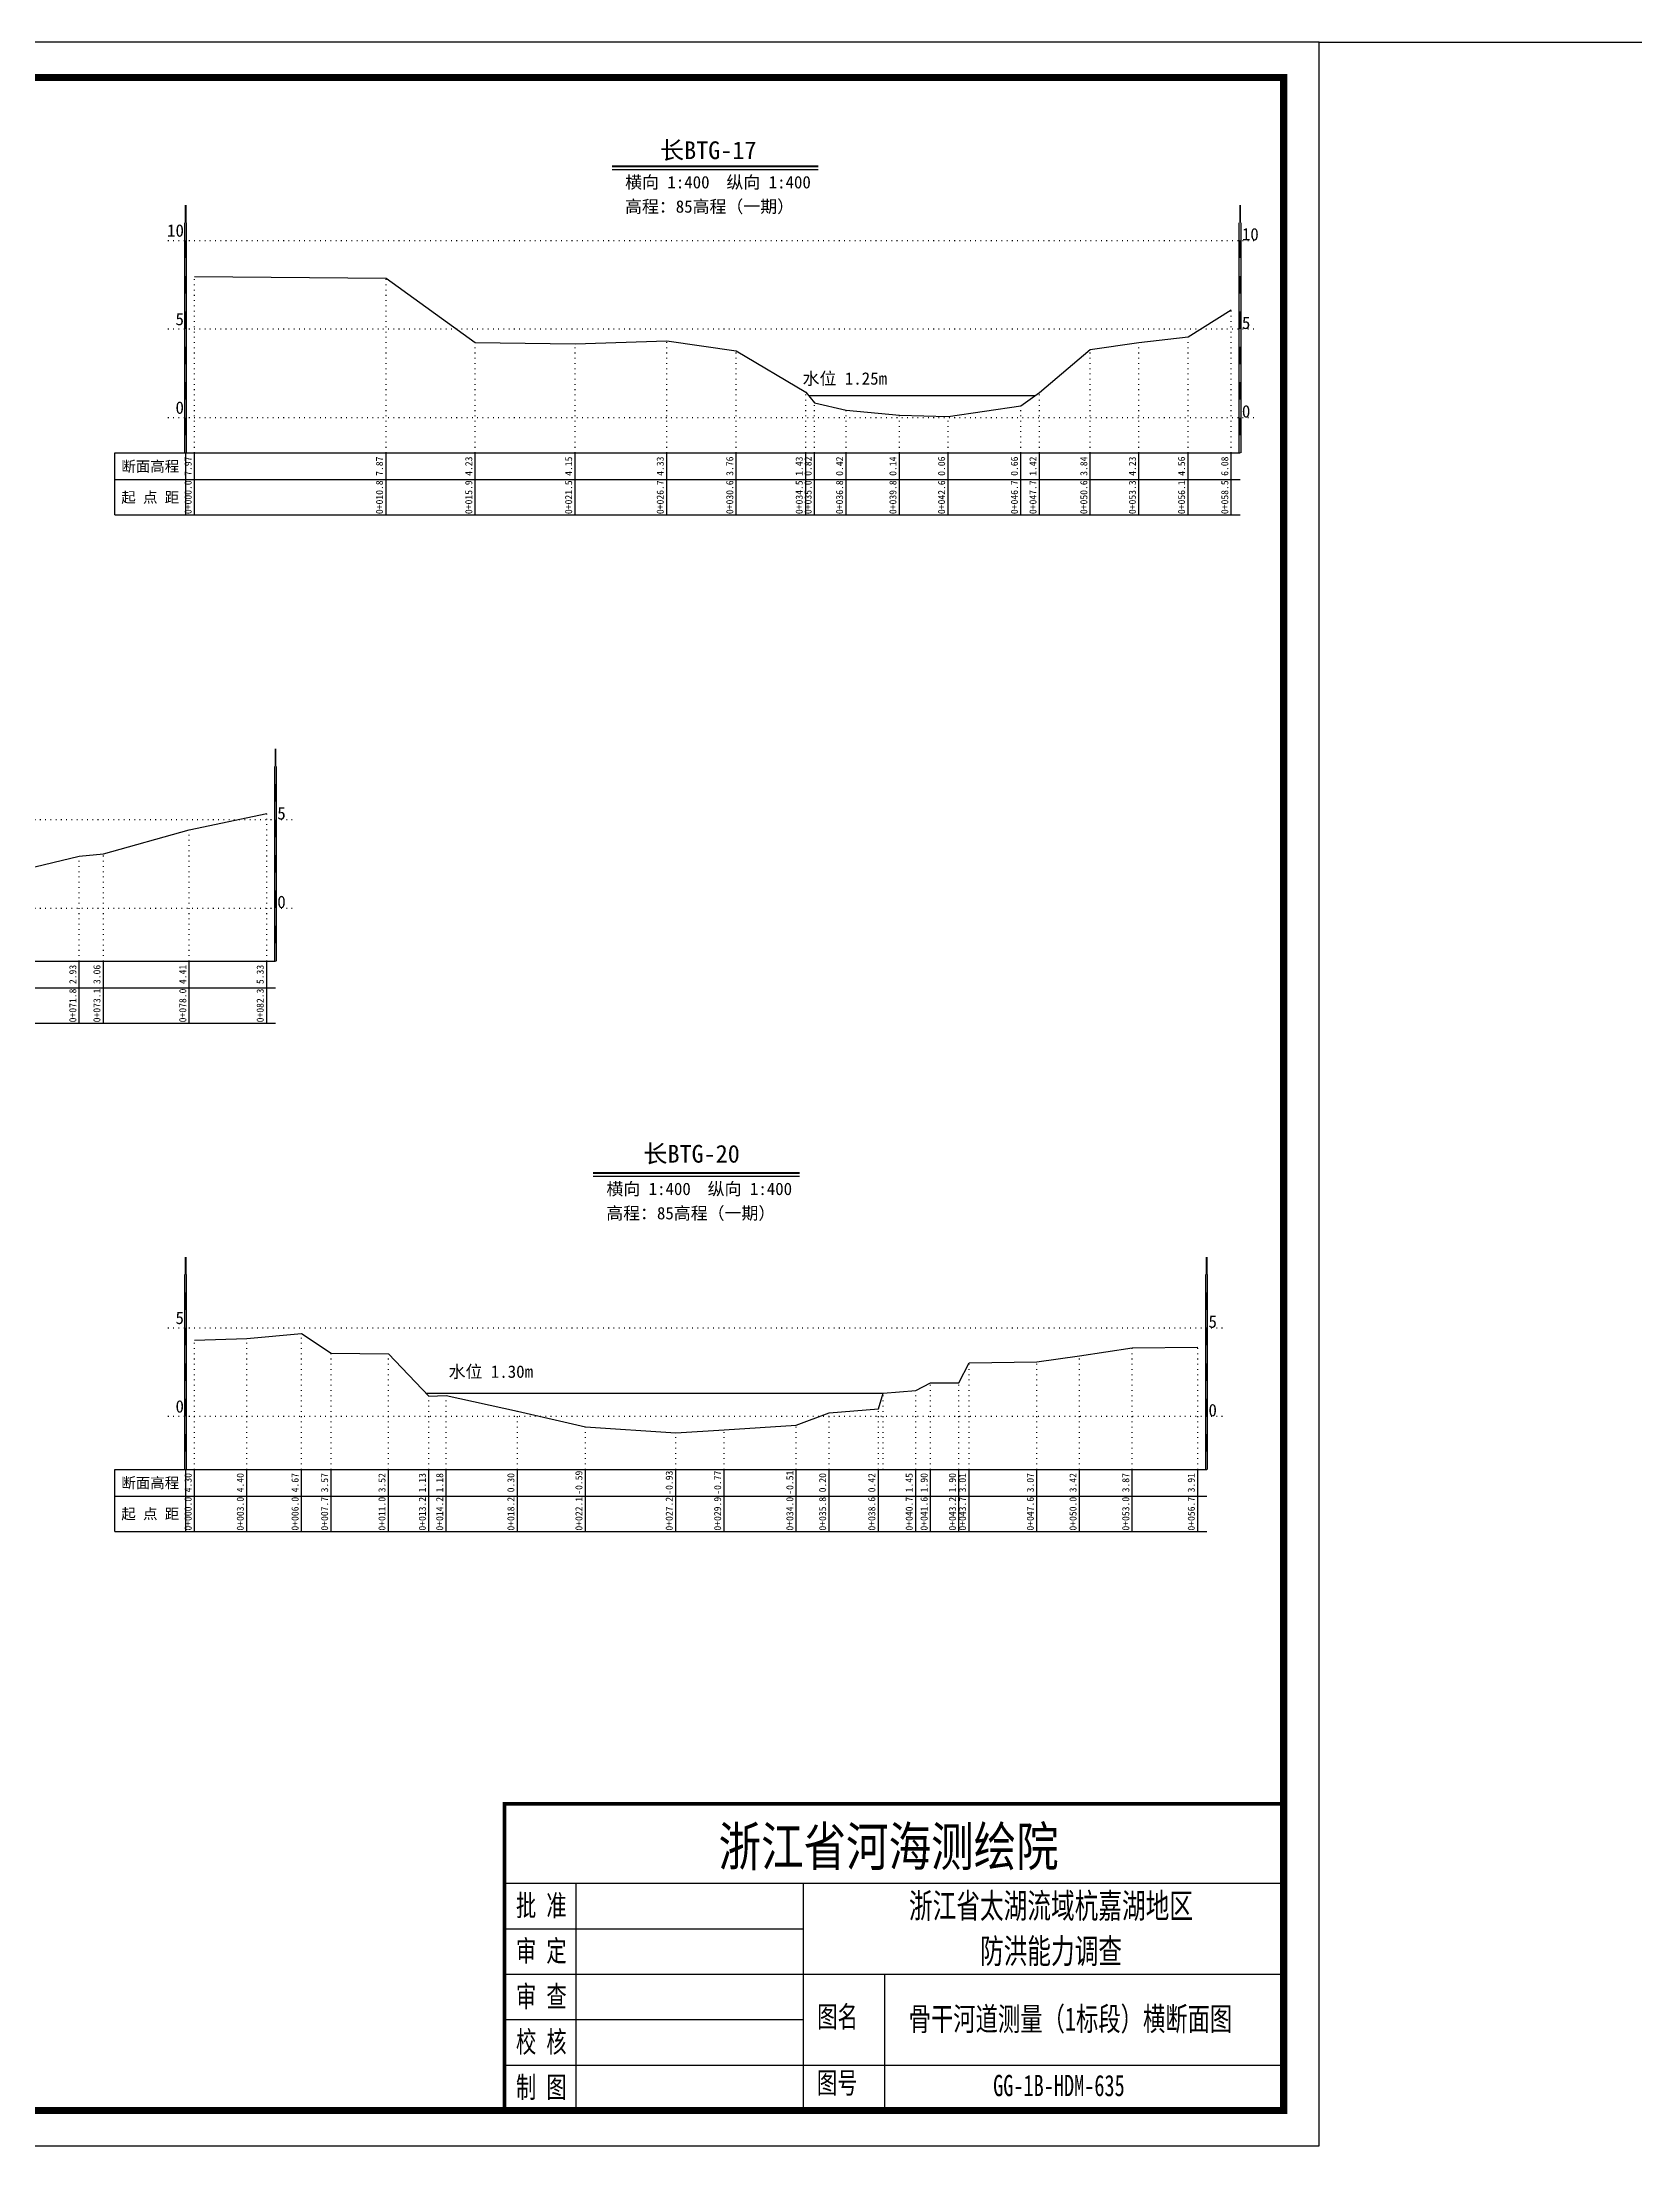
# Model space of a CAD drawing. Header units: millimetres. Extents: x 518104 to 521506, y 3371901 to 3372198.
# Drawn here: x 520331.7 to 520556.6, y 3371900.9 to 3372197.9 of the extents above; entities that cross this region are included whole.
import ezdxf
from ezdxf.enums import TextEntityAlignment as Align

# ---------------------------------------------------------------- set-up
doc = ezdxf.new("R2010")
doc.units = ezdxf.units.MM
doc.header["$LTSCALE"] = 0.4
doc.header["$MEASUREMENT"] = 0
doc.linetypes.add('X4', pattern=[1.6, 0, -1.6])
for name, color, linetype in [('DMX', 1, 'Continuous'), ('TEXT', 7, 'Continuous'), ('zdm1', 5, 'Continuous'), ('ZDMT5', 3, 'Continuous'), ('图框', 7, 'Continuous'), ('断面名称', 5, 'Continuous'), ('比例尺', 3, 'Continuous'), ('水位', 4, 'Continuous')]:
    doc.layers.add(name, color=color, linetype=linetype)
doc.styles.add('HDM', font='仿宋_GB2312.ttf')
doc.styles.add('tk2', font='SimSun.ttf', dxfattribs={"width": 0.8})

msp = doc.modelspace()

# ---------------------------------------------------------------- linework, layer by layer
at = {"lineweight": 100, "const_width": 0.5}
msp.add_lwpolyline([(520506.97, 3371949.15), (520396.97, 3371949.15), (520396.97, 3371905.87), (520506.97, 3371905.87), (520506.97, 3371949.15)], dxfattribs=at)
at = {"layer": 'DMX', "linetype": 'Continuous', "flags": 128}
for points in [[(520353.22, 3372164.8), (520380.25, 3372164.55), (520392.85, 3372155.45), (520406.95, 3372155.25), (520419.87, 3372155.7), (520429.7, 3372154.27), (520439.5, 3372148.45), (520440.75, 3372146.92), (520445.2, 3372145.92), (520452.72, 3372145.22), (520459.6, 3372145.02), (520469.87, 3372146.52), (520472.5, 3372148.42), (520479.67, 3372154.47), (520486.52, 3372155.45), (520493.47, 3372156.27), (520499.57, 3372160.07)], [(520157.55, 3372087.17), (520162.43, 3372087.02), (520173.35, 3372082.6), (520183.58, 3372078.6), (520193.65, 3372081.2), (520198.23, 3372081.25), (520201.23, 3372075.62), (520201.43, 3372075.6), (520211, 3372076.65), (520220.8, 3372076.3), (520236.55, 3372076.3), (520254.68, 3372075.57), (520269.55, 3372075.35), (520289.55, 3372075.95), (520302.28, 3372078), (520311.35, 3372078.05), (520315.18, 3372079.15), (520320.7, 3372078.87), (520322, 3372079.37), (520336.95, 3372082.95), (520340.35, 3372083.27), (520352.48, 3372086.65), (520363.4, 3372088.95)], [(520353.22, 3372014.62), (520360.6, 3372014.87), (520368.32, 3372015.55), (520372.5, 3372012.8), (520380.6, 3372012.67), (520386.3, 3372006.7), (520388.75, 3372006.82), (520398.8, 3372004.62), (520408.4, 3372002.4), (520421.15, 3372001.55), (520427.97, 3372001.95), (520438.17, 3372002.6), (520442.8, 3372004.37), (520449.75, 3372004.92), (520450.42, 3372007.12), (520455.02, 3372007.5), (520457.12, 3372008.62), (520461.12, 3372008.62), (520462.55, 3372011.4), (520472.12, 3372011.55), (520478.15, 3372012.42), (520485.6, 3372013.55), (520494.85, 3372013.65)]]:
    msp.add_lwpolyline(points, dxfattribs=at)
at = {"layer": 'TEXT', "color": 0}
for p, q in [((520396.97, 3371937.95, 0), (520506.97, 3371937.95, 0)), ((520407.06, 3371937.95, 0), (520407.06, 3371912.29, 0)), ((520439.14, 3371937.95, 0), (520439.14, 3371912.29, 0)), ((520396.97, 3371931.54, 0), (520439.14, 3371931.54, 0)), ((520396.97, 3371925.12, 0), (520439.14, 3371925.12, 0)), ((520439.14, 3371925.12, 0), (520506.97, 3371925.12, 0)), ((520450.63, 3371925.12, 0), (520450.63, 3371905.87, 0)), ((520396.97, 3371918.7, 0), (520439.14, 3371918.7, 0)), ((520396.97, 3371912.29, 0), (520506.97, 3371912.29, 0)), ((520407.06, 3371912.29, 0), (520407.06, 3371905.87, 0)), ((520439.14, 3371912.29, 0), (520439.14, 3371905.87, 0))]:
    msp.add_line(p, q, dxfattribs=at)
at = {"layer": 'zdm1', "linetype": 'Continuous'}
for p, q in [((520351.85, 3372139.87), (520351.85, 3372172.37)), ((520352.1, 3372139.87), (520352.1, 3372172.37)), ((520500.7, 3372139.87), (520500.7, 3372172.37)), ((520500.95, 3372139.87), (520500.95, 3372172.37)), ((520341.97, 3372139.87), (520353.22, 3372139.87)), ((520341.97, 3372131.12), (520341.97, 3372139.87)), ((520351.97, 3372131.12), (520351.97, 3372139.87)), ((520353.22, 3372139.87), (520500.82, 3372139.87)), ((520341.97, 3372136.12), (520500.82, 3372136.12)), ((520341.97, 3372131.12), (520500.82, 3372131.12)), ((520364.53, 3372068.12), (520364.53, 3372095.62)), ((520364.78, 3372068.12), (520364.78, 3372095.62)), ((520157.55, 3372068.12), (520364.65, 3372068.12)), ((520146.3, 3372064.37), (520364.65, 3372064.37)), ((520146.3, 3372059.37), (520364.65, 3372059.37)), ((520351.85, 3371996.37), (520351.85, 3372023.87)), ((520352.1, 3371996.37), (520352.1, 3372023.87)), ((520495.97, 3371996.37), (520495.97, 3372023.87)), ((520496.22, 3371996.37), (520496.22, 3372023.87)), ((520341.97, 3371996.37), (520353.22, 3371996.37)), ((520341.97, 3371987.62), (520341.97, 3371996.37)), ((520351.97, 3371987.62), (520351.97, 3371996.37)), ((520353.22, 3371996.37), (520496.1, 3371996.37)), ((520341.97, 3371992.62), (520496.1, 3371992.62)), ((520341.97, 3371987.62), (520496.1, 3371987.62))]:
    msp.add_line(p, q, dxfattribs=at)
at = {"layer": 'zdm1', "linetype": 'X4'}
for p, q in [((520349.47, 3372169.87), (520503.32, 3372169.87)), ((520349.47, 3372157.37), (520503.32, 3372157.37)), ((520349.47, 3372144.87), (520503.32, 3372144.87)), ((520153.8, 3372088.12), (520367.15, 3372088.12)), ((520153.8, 3372075.62), (520367.15, 3372075.62)), ((520349.47, 3372016.37), (520498.6, 3372016.37)), ((520349.47, 3372003.87), (520498.6, 3372003.87))]:
    msp.add_line(p, q, dxfattribs=at)
at = {"layer": 'zdm1', "linetype": 'Continuous', "flags": 128}
for points in [[(520351.97, 3372172.37, 0.25, 0.25, 0), (520351.97, 3372174.87, 0.25, 0.25, 0)], [(520500.82, 3372172.37, 0.25, 0.25, 0), (520500.82, 3372174.87, 0.25, 0.25, 0)], [(520351.97, 3372167.37, 0.25, 0.25, 0), (520351.97, 3372169.87, 0.25, 0.25, 0)], [(520500.82, 3372167.37, 0.25, 0.25, 0), (520500.82, 3372169.87, 0.25, 0.25, 0)], [(520351.97, 3372162.37, 0.25, 0.25, 0), (520351.97, 3372164.87, 0.25, 0.25, 0)], [(520500.82, 3372162.37, 0.25, 0.25, 0), (520500.82, 3372164.87, 0.25, 0.25, 0)], [(520351.97, 3372157.37, 0.25, 0.25, 0), (520351.97, 3372159.87, 0.25, 0.25, 0)], [(520500.82, 3372157.37, 0.25, 0.25, 0), (520500.82, 3372159.87, 0.25, 0.25, 0)], [(520351.97, 3372152.37, 0.25, 0.25, 0), (520351.97, 3372154.87, 0.25, 0.25, 0)], [(520500.82, 3372152.37, 0.25, 0.25, 0), (520500.82, 3372154.87, 0.25, 0.25, 0)], [(520351.97, 3372147.37, 0.25, 0.25, 0), (520351.97, 3372149.87, 0.25, 0.25, 0)], [(520500.82, 3372147.37, 0.25, 0.25, 0), (520500.82, 3372149.87, 0.25, 0.25, 0)], [(520351.97, 3372142.37, 0.25, 0.25, 0), (520351.97, 3372144.87, 0.25, 0.25, 0)], [(520500.82, 3372142.37, 0.25, 0.25, 0), (520500.82, 3372144.87, 0.25, 0.25, 0)], [(520364.65, 3372095.62, 0.25, 0.25, 0), (520364.65, 3372098.12, 0.25, 0.25, 0)], [(520364.65, 3372090.62, 0.25, 0.25, 0), (520364.65, 3372093.12, 0.25, 0.25, 0)], [(520364.65, 3372085.62, 0.25, 0.25, 0), (520364.65, 3372088.12, 0.25, 0.25, 0)], [(520364.65, 3372080.62, 0.25, 0.25, 0), (520364.65, 3372083.12, 0.25, 0.25, 0)], [(520364.65, 3372075.62, 0.25, 0.25, 0), (520364.65, 3372078.12, 0.25, 0.25, 0)], [(520364.65, 3372070.62, 0.25, 0.25, 0), (520364.65, 3372073.12, 0.25, 0.25, 0)], [(520351.97, 3372023.87, 0.25, 0.25, 0), (520351.97, 3372026.37, 0.25, 0.25, 0)], [(520496.1, 3372023.87, 0.25, 0.25, 0), (520496.1, 3372026.37, 0.25, 0.25, 0)], [(520351.97, 3372018.87, 0.25, 0.25, 0), (520351.97, 3372021.37, 0.25, 0.25, 0)], [(520496.1, 3372018.87, 0.25, 0.25, 0), (520496.1, 3372021.37, 0.25, 0.25, 0)], [(520351.97, 3372013.87, 0.25, 0.25, 0), (520351.97, 3372016.37, 0.25, 0.25, 0)], [(520496.1, 3372013.87, 0.25, 0.25, 0), (520496.1, 3372016.37, 0.25, 0.25, 0)], [(520351.97, 3372008.87, 0.25, 0.25, 0), (520351.97, 3372011.37, 0.25, 0.25, 0)], [(520496.1, 3372008.87, 0.25, 0.25, 0), (520496.1, 3372011.37, 0.25, 0.25, 0)], [(520351.97, 3372003.87, 0.25, 0.25, 0), (520351.97, 3372006.37, 0.25, 0.25, 0)], [(520496.1, 3372003.87, 0.25, 0.25, 0), (520496.1, 3372006.37, 0.25, 0.25, 0)], [(520351.97, 3371998.87, 0.25, 0.25, 0), (520351.97, 3372001.37, 0.25, 0.25, 0)], [(520496.1, 3371998.87, 0.25, 0.25, 0), (520496.1, 3372001.37, 0.25, 0.25, 0)]]:
    msp.add_lwpolyline(points, format="xyseb", dxfattribs=at)
at = {"layer": 'ZDMT5', "linetype": 'X4'}
for p, q in [((520353.22, 3372139.87), (520353.22, 3372164.8)), ((520380.25, 3372139.87), (520380.25, 3372164.55)), ((520499.57, 3372139.87), (520499.57, 3372160.07)), ((520493.47, 3372139.87), (520493.47, 3372156.27)), ((520392.85, 3372139.87), (520392.85, 3372155.45)), ((520406.95, 3372139.87), (520406.95, 3372155.25)), ((520419.87, 3372139.87), (520419.87, 3372155.7)), ((520429.7, 3372139.87), (520429.7, 3372154.27)), ((520479.67, 3372139.87), (520479.67, 3372154.47)), ((520486.52, 3372139.87), (520486.52, 3372155.45)), ((520439.5, 3372139.87), (520439.5, 3372148.45)), ((520440.75, 3372139.87), (520440.75, 3372146.92)), ((520472.5, 3372139.87), (520472.5, 3372148.42)), ((520445.2, 3372139.87), (520445.2, 3372145.92)), ((520452.72, 3372139.87), (520452.72, 3372145.22)), ((520459.6, 3372139.87), (520459.6, 3372145.02)), ((520469.87, 3372139.87), (520469.87, 3372146.52)), ((520363.4, 3372068.12), (520363.4, 3372088.95)), ((520352.48, 3372068.12), (520352.48, 3372086.65)), ((520336.95, 3372068.12), (520336.95, 3372082.95)), ((520340.35, 3372068.12), (520340.35, 3372083.27)), ((520353.22, 3371996.37), (520353.22, 3372014.62)), ((520360.6, 3371996.37), (520360.6, 3372014.87)), ((520368.32, 3371996.37), (520368.32, 3372015.55)), ((520485.6, 3371996.37), (520485.6, 3372013.55)), ((520494.85, 3371996.37), (520494.85, 3372013.65)), ((520372.5, 3371996.37), (520372.5, 3372012.8)), ((520380.6, 3371996.37), (520380.6, 3372012.67)), ((520462.55, 3371996.37), (520462.55, 3372011.4)), ((520472.12, 3371996.37), (520472.12, 3372011.55)), ((520478.15, 3371996.37), (520478.15, 3372012.42)), ((520455.02, 3371996.37), (520455.02, 3372007.5)), ((520457.12, 3371996.37), (520457.12, 3372008.62)), ((520461.12, 3371996.37), (520461.12, 3372008.62)), ((520386.3, 3371996.37), (520386.3, 3372006.7)), ((520388.75, 3371996.37), (520388.75, 3372006.82)), ((520398.8, 3371996.37), (520398.8, 3372004.62)), ((520442.8, 3371996.37), (520442.8, 3372004.37)), ((520449.75, 3371996.37), (520449.75, 3372004.92)), ((520450.42, 3371996.37), (520450.42, 3372007.12)), ((520408.4, 3371996.37), (520408.4, 3372002.4)), ((520421.15, 3371996.37), (520421.15, 3372001.55)), ((520427.97, 3371996.37), (520427.97, 3372001.95)), ((520438.17, 3371996.37), (520438.17, 3372002.6))]:
    msp.add_line(p, q, dxfattribs=at)
at = {"layer": 'ZDMT5', "linetype": 'Continuous'}
for p, q in [((520353.22, 3372131.12), (520353.22, 3372139.87)), ((520380.25, 3372131.12), (520380.25, 3372139.87)), ((520392.85, 3372131.12), (520392.85, 3372139.87)), ((520406.95, 3372131.12), (520406.95, 3372139.87)), ((520419.87, 3372131.12), (520419.87, 3372139.87)), ((520429.7, 3372131.12), (520429.7, 3372139.87)), ((520439.5, 3372131.12), (520439.5, 3372139.87)), ((520440.75, 3372131.12), (520440.75, 3372139.87)), ((520445.2, 3372131.12), (520445.2, 3372139.87)), ((520452.72, 3372131.12), (520452.72, 3372139.87)), ((520459.6, 3372131.12), (520459.6, 3372139.87)), ((520469.87, 3372131.12), (520469.87, 3372139.87)), ((520472.5, 3372131.12), (520472.5, 3372139.87)), ((520479.67, 3372131.12), (520479.67, 3372139.87)), ((520486.52, 3372131.12), (520486.52, 3372139.87)), ((520493.47, 3372131.12), (520493.47, 3372139.87)), ((520499.57, 3372131.12), (520499.57, 3372139.87)), ((520336.95, 3372059.37), (520336.95, 3372068.12)), ((520340.35, 3372059.37), (520340.35, 3372068.12)), ((520352.48, 3372059.37), (520352.48, 3372068.12)), ((520363.4, 3372059.37), (520363.4, 3372068.12)), ((520353.22, 3371987.62), (520353.22, 3371996.37)), ((520360.6, 3371987.62), (520360.6, 3371996.37)), ((520368.32, 3371987.62), (520368.32, 3371996.37)), ((520372.5, 3371987.62), (520372.5, 3371996.37)), ((520380.6, 3371987.62), (520380.6, 3371996.37)), ((520386.3, 3371987.62), (520386.3, 3371996.37)), ((520388.75, 3371987.62), (520388.75, 3371996.37)), ((520398.8, 3371987.62), (520398.8, 3371996.37)), ((520408.4, 3371987.62), (520408.4, 3371996.37)), ((520421.15, 3371987.62), (520421.15, 3371996.37)), ((520427.97, 3371987.62), (520427.97, 3371996.37)), ((520438.17, 3371987.62), (520438.17, 3371996.37)), ((520442.8, 3371987.62), (520442.8, 3371996.37)), ((520449.75, 3371987.62), (520449.75, 3371996.37)), ((520455.02, 3371987.62), (520455.02, 3371996.37)), ((520457.12, 3371987.62), (520457.12, 3371996.37)), ((520461.12, 3371987.62), (520461.12, 3371996.37)), ((520462.55, 3371987.62), (520462.55, 3371996.37)), ((520472.12, 3371987.62), (520472.12, 3371996.37)), ((520478.15, 3371987.62), (520478.15, 3371996.37)), ((520485.6, 3371987.62), (520485.6, 3371996.37)), ((520494.85, 3371987.62), (520494.85, 3371996.37))]:
    msp.add_line(p, q, dxfattribs=at)
at = {"layer": '图框', "flags": 128}
msp.add_lwpolyline([(520091.97, 3371900.87), (520511.97, 3371900.87), (520511.97, 3372197.87), (520091.97, 3372197.87)], close=True, dxfattribs=at)
at = {"layer": '图框', "const_width": 1, "flags": 128}
msp.add_lwpolyline([(520116.97, 3371905.87), (520506.97, 3371905.87), (520506.97, 3372192.87), (520116.97, 3372192.87)], close=True, dxfattribs=at)
at = {"layer": '比例尺', "color": 3, "linetype": 'Continuous', "lineweight": 40}
for p, q in [((520412.15, 3372180.36), (520441.27, 3372180.36)), ((520409.49, 3372038.25), (520438.62, 3372038.25))]:
    msp.add_line(p, q, dxfattribs=at)
at = {"layer": '比例尺', "color": 3, "linetype": 'Continuous'}
for p, q in [((520412.15, 3372179.86), (520441.27, 3372179.86)), ((520409.49, 3372037.75), (520438.62, 3372037.75))]:
    msp.add_line(p, q, dxfattribs=at)
at = {"layer": '比例尺', "linetype": 'Continuous'}
msp.add_lwpolyline([(520511.97, 3372197.87), (520588.88, 3372197.87)], dxfattribs=at)
at = {"layer": '水位', "color": 6, "linetype": 'Continuous'}
for p, q in [((520439.87, 3372148), (520471.91, 3372148)), ((520385.89, 3372007.12), (520450.42, 3372007.12))]:
    msp.add_line(p, q, dxfattribs=at)

# ---------------------------------------------------------------- texts
at = {"layer": 'TEXT', "color": 7, "ltscale": 8, "style": 'tk2'}
for tag, p, s, height, width in [('浙江省河海测绘院', (520427.19, 3371940.39, 0), '（单位名称）', 5.5, 0.8), ('批 准', (520398.59, 3371933.32, 0), '批准', 3, 0.7), ('审 定', (520398.59, 3371926.91, 0), '审定', 3, 0.7), ('审 查', (520398.59, 3371920.49, 0), '审 查', 3, 0.7), ('图名', (520441.13, 3371917.62, 0), '审查', 3, 0.7), ('校 核', (520398.59, 3371914.07, 0), '校 核', 3, 0.7), ('制 图', (520398.59, 3371907.66, 0), '制 图', 3, 0.7), ('图号', (520441.08, 3371908.29, 0), '图号', 3, 0.7)]:
    msp.add_attdef(tag, p, s, height=height, dxfattribs=dict(at, width=width))
at = {"layer": 'TEXT', "color": 0, "style": 'tk2', "width": 0.7}
for tag, text, height, p in [('浙江省太湖流域杭嘉湖地区', '浙江省太湖流域杭嘉湖地区', 3.5, (520474.12, 3371934.77, -206.67)), ('防洪能力调查', '防洪能力调查', 3.5, (520474.12, 3371928.38, -206.67)), ('骨干河道测量（1标段）横断面图', '骨干河道测量（1标段）横断面图', 3.3, (520476.87, 3371918.8, -206.67)), ('GG-1B-HDM-635', 'GG-1B-HDM-001', 3, (520475.24, 3371909.4, -206.67))]:
    msp.add_attdef(tag, text=text, height=height, dxfattribs=at).set_placement(p, align=Align.MIDDLE_CENTER)
at = {"layer": 'zdm1', "linetype": 'Continuous', "style": 'HDM'}
for s, p in [('10', (520351.72, 3372169.87)), ('5', (520351.72, 3372157.37)), ('0', (520351.72, 3372144.87)), ('5', (520351.72, 3372016.37)), ('0', (520351.72, 3372003.87))]:
    msp.add_text(s, height=1.75, dxfattribs=at).set_placement(p, align=Align.BOTTOM_RIGHT)
for s, p in [('10', (520501.07, 3372169.87)), ('5', (520501.07, 3372157.37)), ('0', (520501.07, 3372144.87)), ('5', (520364.9, 3372088.12)), ('0', (520364.9, 3372075.62)), ('5', (520496.35, 3372016.37)), ('0', (520496.35, 3372003.87))]:
    msp.add_text(s, height=1.75, dxfattribs=at).set_placement(p)
for s, p in [('断面高程', (520346.97, 3372138)), ('起 点 距', (520346.97, 3372133.62)), ('断面高程', (520346.97, 3371994.5)), ('起 点 距', (520346.97, 3371990.12))]:
    msp.add_text(s, height=1.5, dxfattribs=at).set_placement(p, align=Align.MIDDLE)
at = {"layer": 'ZDMT5', "linetype": 'Continuous', "style": 'HDM'}
for s, p in [('7.97', (520353.1, 3372138)), ('7.87', (520380.12, 3372138)), ('4.23', (520392.72, 3372138)), ('4.15', (520406.82, 3372138)), ('4.33', (520419.75, 3372138)), ('3.76', (520429.57, 3372138)), ('1.43', (520439.37, 3372138)), ('0.82', (520440.62, 3372138)), ('0.42', (520445.07, 3372138)), ('0.14', (520452.6, 3372138)), ('0.06', (520459.47, 3372138)), ('0.66', (520469.75, 3372138)), ('1.42', (520472.37, 3372138)), ('3.84', (520479.55, 3372138)), ('4.23', (520486.4, 3372138)), ('4.56', (520493.35, 3372138)), ('6.08', (520499.45, 3372138)), ('0+000.0', (520353.1, 3372133.62)), ('0+010.8', (520380.12, 3372133.62)), ('0+015.9', (520392.72, 3372133.62)), ('0+021.5', (520406.82, 3372133.62)), ('0+026.7', (520419.75, 3372133.62)), ('0+030.6', (520429.57, 3372133.62)), ('0+034.5', (520439.37, 3372133.62)), ('0+035.0', (520440.62, 3372133.62)), ('0+036.8', (520445.07, 3372133.62)), ('0+039.8', (520452.6, 3372133.62)), ('0+042.6', (520459.47, 3372133.62)), ('0+046.7', (520469.75, 3372133.62)), ('0+047.7', (520472.37, 3372133.62)), ('0+050.6', (520479.55, 3372133.62)), ('0+053.3', (520486.4, 3372133.62)), ('0+056.1', (520493.35, 3372133.62)), ('0+058.5', (520499.45, 3372133.62)), ('2.93', (520336.83, 3372066.25)), ('3.06', (520340.23, 3372066.25)), ('4.41', (520352.35, 3372066.25)), ('5.33', (520363.28, 3372066.25)), ('0+071.8', (520336.83, 3372061.87)), ('0+073.1', (520340.23, 3372061.87)), ('0+078.0', (520352.35, 3372061.87)), ('0+082.3', (520363.28, 3372061.87)), ('4.30', (520353.1, 3371994.5)), ('4.40', (520360.47, 3371994.5)), ('4.67', (520368.2, 3371994.5)), ('3.57', (520372.37, 3371994.5)), ('3.52', (520380.47, 3371994.5)), ('1.13', (520386.17, 3371994.5)), ('1.18', (520388.62, 3371994.5)), ('0.30', (520398.67, 3371994.5)), ('-0.59', (520408.27, 3371994.5)), ('-0.93', (520421.02, 3371994.5)), ('-0.77', (520427.85, 3371994.5)), ('-0.51', (520438.05, 3371994.5)), ('0.20', (520442.67, 3371994.5)), ('0.42', (520449.62, 3371994.5)), ('1.45', (520454.9, 3371994.5)), ('1.90', (520457, 3371994.5)), ('1.90', (520461, 3371994.5)), ('3.01', (520462.42, 3371994.5)), ('3.07', (520472, 3371994.5)), ('3.42', (520478.02, 3371994.5)), ('3.87', (520485.47, 3371994.5)), ('3.91', (520494.72, 3371994.5)), ('0+000.0', (520353.1, 3371990.12)), ('0+003.0', (520360.47, 3371990.12)), ('0+006.0', (520368.2, 3371990.12)), ('0+007.7', (520372.37, 3371990.12)), ('0+011.0', (520380.47, 3371990.12)), ('0+013.2', (520386.17, 3371990.12)), ('0+014.2', (520388.62, 3371990.12)), ('0+018.2', (520398.67, 3371990.12)), ('0+022.1', (520408.27, 3371990.12)), ('0+027.2', (520421.02, 3371990.12)), ('0+029.9', (520427.85, 3371990.12)), ('0+034.0', (520438.05, 3371990.12)), ('0+035.8', (520442.67, 3371990.12)), ('0+038.6', (520449.62, 3371990.12)), ('0+040.7', (520454.9, 3371990.12)), ('0+041.6', (520457, 3371990.12)), ('0+043.2', (520461, 3371990.12)), ('0+043.7', (520462.42, 3371990.12)), ('0+047.6', (520472, 3371990.12)), ('0+050.0', (520478.02, 3371990.12)), ('0+053.0', (520485.47, 3371990.12)), ('0+056.7', (520494.72, 3371990.12))]:
    msp.add_text(s, height=1, rotation=90, dxfattribs=at).set_placement(p, align=Align.BOTTOM_CENTER)
at = {"layer": '断面名称', "color": 5, "linetype": 'Continuous', "style": 'HDM'}
for s, p in [('长BTG-17', (520425.73, 3372182.65)), ('长BTG-20', (520423.38, 3372040.98))]:
    msp.add_text(s, height=2.5, dxfattribs=at).set_placement(p, align=Align.MIDDLE)
at = {"layer": '比例尺', "color": 3, "linetype": 'Continuous', "style": 'HDM'}
for s, p in [('横向 1:400  纵向 1:400', (520440.22, 3372176.69)), ('高程：85高程（一期）', (520437.85, 3372173.26)), ('横向 1:400  纵向 1:400', (520437.57, 3372034.58)), ('高程：85高程（一期）', (520435.2, 3372031.15))]:
    msp.add_text(s, height=1.75, dxfattribs=at).set_placement(p, align=Align.BOTTOM_RIGHT)
at = {"layer": '水位', "color": 6, "linetype": 'Continuous', "style": 'HDM'}
for s, p in [('水位 1.25m', (520450.97, 3372148.98)), ('水位 1.30m', (520401, 3372008.78))]:
    msp.add_text(s, height=1.75, dxfattribs=at).set_placement(p, align=Align.BOTTOM_RIGHT)

doc.saveas('drawing.dxf')
